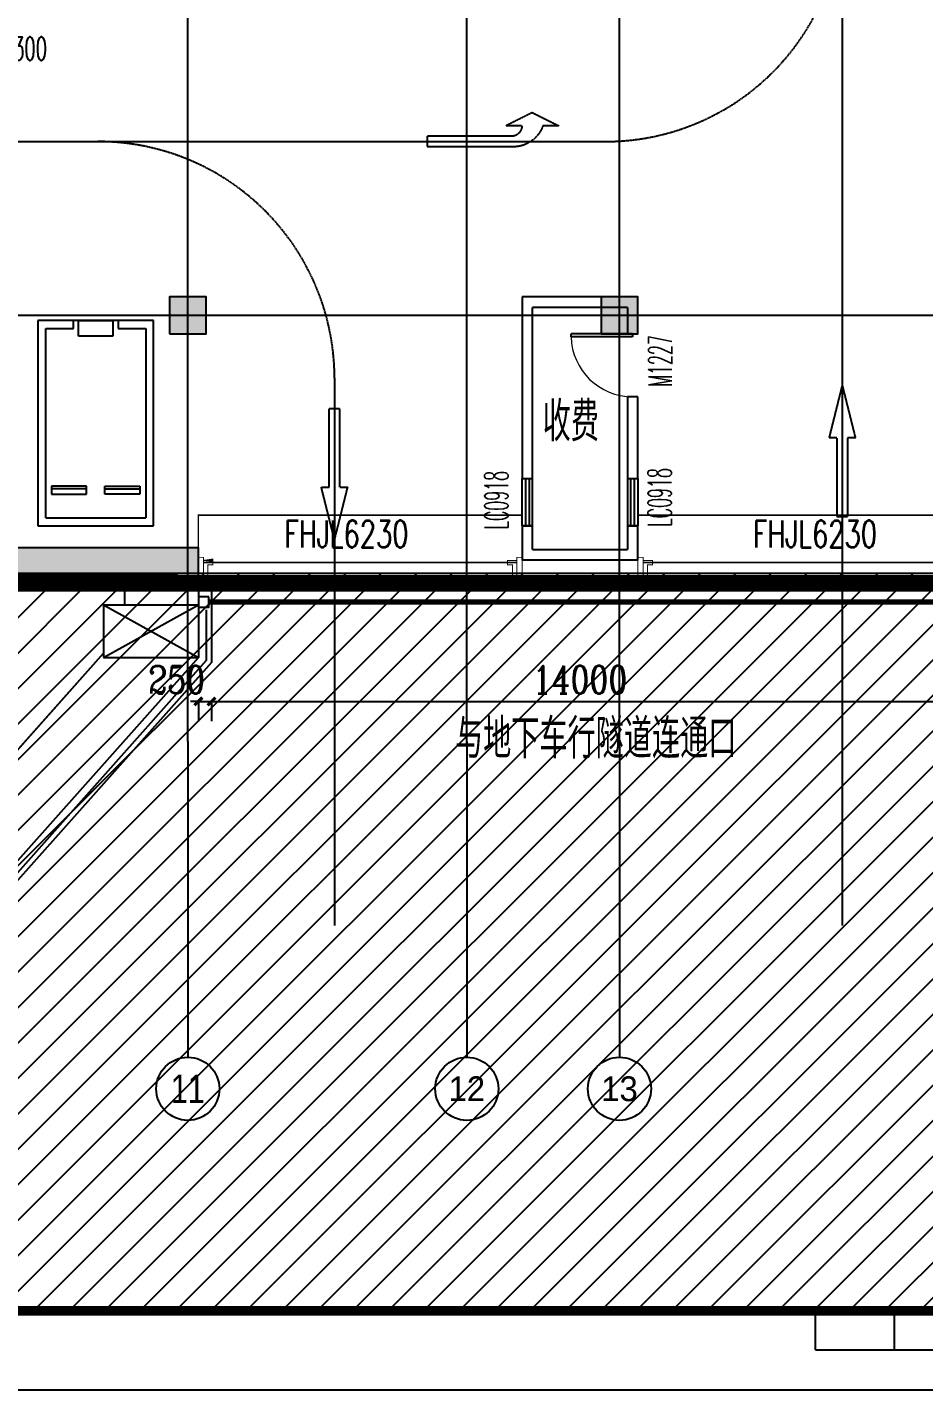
# Model space of a CAD drawing. Extents: x -12047294 to -5625356, y -1456591 to -622873.
# Drawn here: x -5759040 to -5742010, y -768694 to -742799 of the extents above; entities that cross this region are included whole.
import ezdxf
from ezdxf.enums import TextEntityAlignment as Align
from ezdxf.xclip import XClip

# ---------------------------------------------------------------- set-up
doc = ezdxf.new("R2010")
doc.units = 0
doc.header["$LTSCALE"] = 10
doc.header["$MEASUREMENT"] = 0
doc.header["$XCLIPFRAME"] = 2
for name, pattern in [('_虚线L', [0.375, 0.25, -0.125]), ('CONTINOUS', [0]), ('DASH', [0.35, 0.25, -0.1]), ('DASHDOT', [1, 0.5, -0.25, 0, -0.25]), ('DASHED', [0.75, 0.5, -0.25]), ('DOTE', [2.4200000000000004, 2, -0.2, 0.02, -0.2])]:
    doc.linetypes.add(name, pattern=pattern)
for name, color, linetype in [('A-15-PKNG-微型车位', 162, 'Continuous'), ('A-15-PKNG-普通车位', 162, 'Continuous'), ('A-COLUMN', 10, 'Continuous'), ('A-COLUMNH', 252, 'Continuous'), ('A-DECORATIVE_装饰板_', 191, 'Continuous'), ('A-DIM1', 104, 'Continuous'), ('A-DIMAXIS', 3, 'Continuous'), ('A-DOORWIN', 151, 'Continuous'), ('A-LINE_车行道边线_', 6, 'Continuous'), ('A-STRUCTURE_结构线_', 40, 'CONTINOUS'), ('A-TEXTDOOR', 181, 'Continuous'), ('A-TextRoom', 7, 'Continuous'), ('A-TEXTROOM-报建', 210, 'Continuous'), ('A-TK', 7, 'Continuous'), ('A-卷帘垂壁', 151, 'Continuous'), ('A-车行线', 144, 'DASH'), ('AXIS_TEXT', 7, 'Continuous'), ('A用地红线', 10, 'Continuous'), ('DOTE', 9, 'DOTE'), ('PUB_HATCH', 252, 'Continuous'), ('WALL', 2, 'Continuous'), ('WALL-外', 1, 'Continuous'), ('图框', 7, 'Continuous'), ('缘石边线', 21, 'Continuous'), ('防火分区', 201, 'Continuous')]:
    doc.layers.add(name, color=color, linetype=linetype)
doc.styles.add('_TCH_AXIS', font='tjromand.shx', dxfattribs={"bigfont": 'tjhts.shx'})
doc.styles.add('_TCH_DIM', font='tjromans.shx', dxfattribs={"width": 0.8, "bigfont": 'tjhztxt.shx'})
doc.styles.add('_TCH_WINDOW', font='tjromans.shx', dxfattribs={"width": 0.7, "height": 3.5, "bigfont": 'tjhztxt.shx'})
doc.styles.add('COMPLEX', font='COMPLEX')
doc.styles.add('DIM_FONT', font='romanc.shx', dxfattribs={"width": 0.8, "bigfont": 'hztxt.shx'})
doc.styles.add('TKZ1_tjhts.shx', font='tjromant.shx', dxfattribs={"bigfont": 'tjhts.shx'})
doc.styles.add('注解汉字', font='tjromans.shx', dxfattribs={"width": 0.75, "bigfont": 'tjhztxt.shx'})
doc.dimstyles.new('_TCH_ARCH&&150', dxfattribs={"dimscale": 1.5, "dimtxt": 350, "dimasz": 100, "dimexe": 250, "dimexo": 50, "dimgap": 100, "dimtad": 1, "dimdec": 0, "dimzin": 0, "dimdsep": 46, "dimtxsty": 'DIM_FONT', "dimblk": 'ARCHTICK', "dimcen": 0.09, "dimclrt": 7, "dimazin": 2, "dimtfac": 1, "dimtdec": 0, "dimtix": 1, "dimtmove": 2, "dimatfit": 3, "dimfxl": 10.5, "dimfxlon": 1, "dimtolj": 1, "dimtzin": 0, "dimarcsym": 0})

# ---------------------------------------------------------------- blocks, each defined once
blk = doc.blocks.new('dsadwq$56565')
at = {"layer": 'A-卷帘垂壁', "linetype": 'DASHED', "const_width": 29.99999999999999}
for points in [[(-5492062.408955197, -752933.5140301952), (-5492062.482166316, -752073.9043441274), (-5485912.463960703, -752073.1094685547), (-5485912.409049676, -752933.4997822667)], [(-5483712.408955084, -752933.5947247514), (-5483712.482166203, -752073.9850386837), (-5477562.463866225, -752073.2707904256), (-5477562.408955198, -752933.661104138)]]:
    blk.add_lwpolyline(points, dxfattribs=at)
at = {"layer": 'A-卷帘垂壁', "linetype": 'DASHED', "extrusion": (0, 3.91900882e-08, 0.9999999999999992), "const_width": 18}
for points in [[(-5492062.408956928, -752873.5140301998), (-5492062.408953455, -753373.514030197), (-5491962.408953456, -753373.514030198), (-5491962.408956927, -752873.514030198)], [(-5491962.408955193, -752933.514030199), (-5491787.408955192, -752933.5140301998), (-5491787.408955191, -753013.5140301998), (-5491882.408955192, -753013.5140301998), (-5491882.408955192, -753233.514030199), (-5491787.408955191, -753233.5140302038), (-5491787.408955192, -753313.5140302026), (-5491962.408955193, -753313.5140301998)], [(-5486012.40904967, -752933.4997783533), (-5486187.409049668, -752933.4997783533), (-5486187.409049668, -753013.4997783533), (-5486092.409049668, -753013.4997783544), (-5486092.409049668, -753233.4997783533), (-5486187.409049668, -753233.4997783523), (-5486187.409049668, -753313.4997783533), (-5486012.40904967, -753313.4997783541)], [(-5486012.409051405, -752873.4997783523), (-5486012.409047933, -753373.4997783515), (-5485912.409047933, -753373.4997783515), (-5485912.409051406, -752873.4997783515)], [(-5483712.408956815, -752873.5947247561), (-5483712.408953342, -753373.5947247532), (-5483612.408953344, -753373.5947247542), (-5483612.408956815, -752873.5947247543)], [(-5483612.40895508, -752933.5947247552), (-5483437.408955079, -752933.5947247562), (-5483437.408955079, -753013.5947247562), (-5483532.408955079, -753013.5947247562), (-5483532.408955079, -753233.5947247553), (-5483437.408955079, -753233.59472476), (-5483437.408955079, -753313.5947247591), (-5483612.40895508, -753313.5947247561)]]:
    blk.add_lwpolyline(points, close=True, dxfattribs=at)
at = {"layer": 'A-卷帘垂壁', "linetype": 'DASHED', "extrusion": (0, 3.91900882e-08, 0.9999999999999992), "const_width": 29.99999999999999}
for points in [[(-5491962.408956233, -752973.5140301998), (-5486012.40904967, -752973.4997785601)], [(-5483612.408956122, -752973.5947247562), (-5477662.408955191, -752973.6611004315)], [(-5491962.40895415, -753273.5140302007), (-5486012.40904967, -753273.4997783531)], [(-5483612.408954036, -753273.5947247571), (-5477662.408955191, -753273.6611002244)]]:
    blk.add_lwpolyline(points, dxfattribs=at)
at = {"layer": 'A-TEXTDOOR', "style": '_TCH_WINDOW', "width": 0.7058823529411766}
for p in [(-5490430.418349929, -752683.7501339634, -4.02088131186e-05), (-5481530.417318191, -752683.8308285197, -4.02088131186e-05)]:
    blk.add_text('FHJL6230', height=509.9999999999998, dxfattribs=at).set_placement(p)
blk = doc.blocks.new('sdEdsd###WE')
for p, q in [((2106710.65719501, 99212.22945224773, -100), (2106710.65719501, 101412.2294522486, -100)), ((2106710.65719501, 101412.2294522486, -100), (2110610.657195009, 101412.2294522477, -100)), ((2110460.65719501, 101262.2294537443, -100), (2106860.657192534, 101262.2294537425, -100)), ((2106860.657192534, 101262.2294537425, -100), (2106860.657192536, 100736.8659932026, -100)), ((2110460.657195009, 101262.2294537406, -100), (2110460.657192536, 99362.22945374064, -100)), ((2110610.657195009, 101412.2294522477, -100), (2110610.65719501, 99212.2294522468, -100)), ((2110610.657195009, 101262.2294537434, -100), (2110610.657192536, 99362.22945374159, -100)), ((2109860.657192535, 101152.2294537425, -100), (2110010.657192538, 101152.2294537453, -100)), ((2109860.657192537, 100487.2294537434, -100), (2109860.657192535, 101152.2294537425, -100)), ((2109910.657192535, 100487.2294537434, -100), (2109910.657192535, 101152.2294537434, -100)), ((2110010.657192538, 101152.2294537453, -100), (2110010.657192536, 100487.2294537425, -100)), ((2106860.657192536, 100736.8659932026, -100), (2106710.657195007, 100736.8659932036, -100)), ((2107010.657192537, 100636.8659932017, -100), (2106710.657192537, 100636.8659932036, -100)), ((2106710.657192537, 100636.8659932036, -100), (2106710.657192535, 99986.86599320172, -100)), ((2107010.657192536, 99986.86599320268, -100), (2107010.657192537, 100636.8659932017, -100)), ((2110010.657192536, 100487.2294537425, -100), (2109860.657192537, 100487.2294537434, -100)), ((2106710.657192535, 99986.86599320172, -100), (2107010.657192536, 99986.86599320268, -100)), ((2110010.657192534, 100136.5025326628, -100), (2109860.657192537, 100136.5025326637, -100)), ((2109860.657192537, 100136.5025326637, -100), (2109860.657192535, 99471.50253266096, -100)), ((2109910.657192534, 100136.5025326637, -100), (2109910.657192536, 99471.50253266188, -100)), ((2110010.657192535, 99471.50253266188, -100), (2110010.657192534, 100136.5025326628, -100)), ((2106710.657192537, 99886.86599320268, -100), (2106860.657192535, 99886.8659932008, -100)), ((2106860.657192535, 99886.8659932008, -100), (2106860.657192534, 99362.22945374435, -100)), ((2109860.657192535, 99471.50253266096, -100), (2110010.657192535, 99471.50253266188, -100)), ((2110610.65719501, 99212.2294522468, -100), (2106710.65719501, 99212.22945224773, -100)), ((2106860.657192534, 99362.22945374435, -100), (2110460.657192535, 99362.22945374344, -100))]:
    blk.add_line(p, q)
blk = doc.blocks.new('dFASDWA$Wfdf3')
at = {"layer": 'A-15-PKNG-微型车位', "xscale": -1, "rotation": 90}
blk.add_blockref('sdEdsd###WE', (2230272.886649326, 2093710.669062576), dxfattribs=at)
blk = doc.blocks.new('fdfADQW$#fdF3R')
at = {"layer": 'A-COLUMNH'}
blk.add_hatch(color=256, dxfattribs=at).paths.add_polyline_path([(10147558.65216165, -2168309.214997858), (10147403.57939267, -2168809.110053473), (10169057.80249566, -2168823.780416747), (10169457.8215581, -2168324.051308093)])
at = {"layer": 'PUB_HATCH'}
blk.add_hatch(color=256, dxfattribs=at).paths.add_polyline_path([(10169457.79541055, -2169009.654730249), (10169457.8215581, -2168324.051308093), (10169057.80249566, -2168823.780416747), (10169057.79541084, -2169009.639471814)])
at = {"layer": 'WALL-外'}
for p, q in [((10147558.65216165, -2168309.214997858), (10169457.8215581, -2168324.051308093)), ((10169457.79541055, -2169009.654730249), (10169457.8215581, -2168324.051308093)), ((10147403.57939267, -2168809.110053473), (10169057.80249566, -2168823.780416747)), ((10169057.79541084, -2169009.639471814), (10169057.80249566, -2168823.780416747)), ((10169057.79541084, -2169009.639471814), (10169457.79541055, -2169009.654730249))]:
    blk.add_line(p, q, dxfattribs=at)
blk = doc.blocks.new('A$C08C4793D')
at = {"layer": 'A-车行线', "ltscale": 2}
for p, q in [((-0.0001189498580061, 2499.999979668996), (249.999881050142, 2499.999979668996)), ((249.999881050142, 2499.999979668996), (249.999881050142, -2.03311210498e-05)), ((583.3332143834559, 2499.999979668996), (833.3332143834558, 2499.999979668996)), ((583.3332143834559, 2499.999979668996), (583.3332143834559, -2.03311210498e-05)), ((249.999881050142, -2.03311210498e-05), (583.3332143834559, -2.03311210498e-05))]:
    blk.add_line(p, q, dxfattribs=at)
for points in [[(416.6665477167698, 4166.666646335507), (-0.0001189498580061, 2499.999979668996)], [(416.6665477167698, 4166.666646335507), (833.3332143834558, 2499.999979668996)]]:
    blk.add_lwpolyline(points, dxfattribs=at)
blk = doc.blocks.new('A$C55541BB0')
at = {"layer": 'A-车行线', "ltscale": 2}
for p, q in [((666.6668395956513, 4166.666646335565), (666.6668395956513, 3666.666646335566)), ((0.0001729289069772, 2723.857604753459), (0.0001729289069772, -2.03311210498e-05)), ((333.3335062623955, 2666.666646335565), (333.3335062623955, -2.03311210498e-05)), ((666.6668395956513, 2999.999979668879), (666.6668395956513, 2499.999979668879)), ((333.3335062623955, -2.03311210498e-05), (0.0001729289069772, -2.03311210498e-05))]:
    blk.add_line(p, q, dxfattribs=at)
for points in [[(1083.333506262162, 3333.333313002251), (666.6668395956513, 4166.666646335565)], [(1083.333506262162, 3333.333313002251), (666.6668395956513, 2499.999979668879)]]:
    blk.add_lwpolyline(points, dxfattribs=at)
for centre, radius, start in [((1000.000172928907, 2723.857604753459), 1000, 109.4712206409873), ((666.6668395956513, 2666.666646335565), 333.3333333333334, 90)]:
    blk.add_arc(centre, radius, start, 180, dxfattribs=at)
blk = doc.blocks.new('dASDASEWQ%$555443')
at = {"layer": 'A-车行线', "ltscale": 5}
for p, q in [((2414327.706484835, 2250.419898723951), (2414327.706484843, -24500.14348432782)), ((2374691.637452584, -9598.097462370175), (2409827.706484837, -9598.0974623668)), ((2404684.585710247, -14098.09746268682), (2404684.585709873, -24500.1275374752))]:
    blk.add_line(p, q, dxfattribs=at)
for centre, start, end in [((2409827.706484837, -5098.097462366801), 270, 1.33402132e-08), ((2400184.585710249, -14098.09746236796), 359.9999999933298, 90)]:
    blk.add_arc(centre, 4500, start, end, dxfattribs=at)
at = {"layer": 'A-车行线', "extrusion": (0, 0, -1)}
for name, p, xscale, yscale, zscale, rotation in [('A$C55541BB0', (-2406443.085267664, -9698.098432481287, 100.1228399758808), 0.6000051700102623, 0.6000051700102623, -0.6000051700102623, 90), ('A$C08C4793D', (-2404434.583280924, -14669.72237877932, 100.0756035048192), 0.6000060000660611, 0.6000060000660611, -0.6000060000660611, 180.0000000000214)]:
    blk.add_blockref(name, p, dxfattribs=dict(at, xscale=xscale, yscale=yscale, zscale=zscale, rotation=rotation))
at = {"layer": 'A-车行线', "extrusion": (0, 0, -1), "xscale": 0.6000060000660609, "yscale": 0.6000060000660609, "zscale": -0.6000060000660609}
blk.add_blockref('A$C08C4793D', (-2414577.708913495, -16728.10112871777), dxfattribs=at)
blk = doc.blocks.new('FDFe23wdwd3234')
at = {"layer": 'A-DECORATIVE_装饰板_', "color": 156}
for p, q in [((34249.9983761767, -500.082356319297, 100), (34249.9983761767, -1462.026985809673, 100)), ((34249.9983761767, -1462.026985809673, 100), (29855.07684424985, -6400.140977438073, 100))]:
    blk.add_line(p, q, dxfattribs=at)
at = {"layer": 'A-LINE_车行道边线_', "color": 156}
for p, q in [((34349.99837617669, -1500.082423711661, 100), (29899.91188929882, -6500.179509665583, 100)), ((34349.99837617669, -1500.082423648331, 100), (29899.99829578493, -6500.082423648331, 100))]:
    blk.add_line(p, q, dxfattribs=at)
at = {"layer": 'A-LINE_车行道边线_', "color": 156, "elevation": 100}
for points in [[(34349.99837617669, -0.0948705230839551), (34349.99837617669, -1500.082423648331)], [(34349.99837617669, -0.0948705864138901), (34349.99837617669, -1500.082423711661)]]:
    blk.add_lwpolyline(points, dxfattribs=at)
at = {"layer": 'A-STRUCTURE_结构线_', "color": 156}
for p, q in [((32699.99831962679, -0.0948791061528027, 100), (32699.99831963424, -404.9438288179226, 100)), ((32699.99831962679, -0.0948791061528027, 100), (34099.99831962679, -0.0948791061528027, 100)), ((32699.99831964169, -0.0948791694827378, 100), (32699.99831964169, -404.9438288179226, 100)), ((32699.99831964169, -0.0948791694827378, 100), (34099.99831964169, -0.0948791694827378, 100)), ((34099.99831970129, -0.0948791061528027, 100), (34099.99831949268, -1404.943892566953, 100)), ((34099.99831970129, -0.0948791694827378, 100), (34099.99831949268, -1404.943892630283, 100)), ((32299.99837606493, -404.9438288179226, 100), (34099.99837606493, -404.9438288179226, 100)), ((32299.99837606493, -1404.943828817923, 100), (34099.99837606493, -404.9438288179226, 100)), ((32299.99837606493, -404.9438288179226, 100), (34099.99837617669, -1404.943828888703, 100)), ((32299.99837607238, -404.9438288812525, 100), (34099.99837607238, -404.9438288812525, 100)), ((32299.99837607238, -1404.943828881252, 100), (34099.99837607238, -404.9438288812525, 100)), ((32299.99837607238, -404.9438288812525, 100), (34099.99837617669, -1404.943828965071, 100)), ((34099.99837617669, -500.082356319297, 100), (34099.99837617669, -1404.943828944582, 100)), ((34099.99837617669, -500.0823562559672, 100), (34099.99837617669, -1404.943828881252, 100)), ((32299.9984134147, -1321.605892628897, 100), (29158.99520488176, -4850.822917117272, 100)), ((34099.99837617669, -1404.943828944582, 100), (29787.77283611987, -6250.140977454372, 100)), ((34099.99837617669, -1404.943828881252, 100), (29787.82494893018, -6250.082423646469, 100)), ((32299.99837606493, -1404.943828817923, 100), (34099.99831947033, -1404.943828817923, 100)), ((32299.99837607238, -1404.943828881252, 100), (34099.99831947033, -1404.943828881252, 100))]:
    blk.add_line(p, q, dxfattribs=at)
at = {"layer": 'A-STRUCTURE_结构线_', "color": 156, "elevation": 100}
for points in [[(32299.99837606493, -404.9438288179226), (32299.99837606493, -1404.943828817923)], [(32299.99837607238, -404.9438288812525), (32299.99837607238, -1404.943828881252)], [(32299.99841339979, -1321.605892565567), (29158.99520487431, -4850.822917053943), (27341.11432943586, -4850.082334047649)]]:
    blk.add_lwpolyline(points, dxfattribs=at)
at = {"layer": '缘石边线', "color": 156, "elevation": 100}
blk.add_lwpolyline([(34299.99825784656, -250.0953026567586), (34099.99825784656, -250.0953026567586), (34099.99825784656, -450.0953026567585), (34299.99825784656, -450.0953026567585)], close=True, dxfattribs=at)
at = {"layer": '防火分区', "color": 156, "linetype": '_虚线L', "const_width": 100}
blk.add_lwpolyline([(34299.99825784656, -348.9134050379507), (48399.99850125331, -350.1539467494004)], dxfattribs=at)
blk = doc.blocks.new('2015建筑类图框_A0')
at = {"const_width": 1.199999999999999}
blk.add_lwpolyline([(24.99999999999943, 831), (1178.999999999999, 830.9999999999995), (1178.999999999999, 9.999999999999543), (25, 10), (24.99999999999943, 831)], close=True, dxfattribs=at)
at = {"layer": '图框'}
for p, q in [((544.4999999999993, 5.054234962035478), (544.4999999999993, 10.05423496203548)), ((554.4999999999993, 5.054234962035478), (554.4999999999993, 10.05423496203548)), ((544.4999999999993, 5.054234962035478), (644.4999999999992, 5.054234962035478)), ((0, 0), (1188.999999999999, -4.547e-13))]:
    blk.add_line(p, q, dxfattribs=at)
at = {"style": 'TKZ1_tjhts.shx', "flags": 1}
for tag, p in [('CLIENT', (1138.999999998658, 392.8777875454475)), ('PROJETNAME', (1138.999999998659, 295.7170680904646)), ('SHEETTITLE', (1138.999999998659, 138.3064890712576))]:
    blk.add_attdef(tag, text='', height=5, dxfattribs=at).set_placement(p, align=Align.MIDDLE_CENTER)
at = {"style": 'TKZ1_tjhts.shx'}
for tag, height, p in [('SUB-PROJECT', 3.6, (1148.999999998994, 282.000002223841)), ('SPRONO', 3, (1168.852846214811, 271.4638001611211)), ('DISLIN', 3.6, (1129.113861318944, 125.0165517710425)), ('STAGE', 3.6, (1168.846431443478, 124.5911853885745)), ('REV', 3, (1168.42072034003, 115.0912753739271)), ('SHENO', 3, (1128.971955013341, 114.0987443765084))]:
    blk.add_attdef(tag, text='', height=height, dxfattribs=at).set_placement(p, align=Align.MIDDLE_CENTER)
at = {"style": 'TKZ1_tjhts.shx', "width": 0.6}
blk.add_attdef('PRONO', text='', height=3, dxfattribs=at).set_placement((1129.120276090275, 271.7709236738551), align=Align.MIDDLE_CENTER)
blk = doc.blocks.new('*U174')
at = {"layer": '图框'}
blk.add_blockref('2015建筑类图框_A0', (0, 0), dxfattribs=at)
blk = doc.blocks.new('_ArchTick')
at = {"color": 0, "linetype": 'ByBlock', "const_width": 0.4}
blk.add_lwpolyline([(-0.5, -0.5), (0.5, 0.5)], dxfattribs=at)
blk = doc.blocks.new('*D207')
at = {"layer": 'A-DIM1', "color": 0, "lineweight": -2, "transparency": 16777216}
for p, q in [((-5755789.661501117, -755596.1315307005), (-5755789.663083381, -755986.8815306973)), ((-5755539.661115993, -755596.1325430254), (-5755539.662698254, -755986.8825430224)), ((-5755789.661564895, -755611.8815307004), (-5755939.661564894, -755611.8809233061)), ((-5755789.661564895, -755611.8815307004), (-5755539.661179768, -755611.8825430253)), ((-5755539.661179768, -755611.8825430253), (-5755389.661179769, -755611.8831504193))]:
    blk.add_line(p, q, dxfattribs=at)
at = {"layer": 'Defpoints', "color": 0, "transparency": 16777216}
for p in [(-5755789.658189733, -754778.362979842), (-5755539.657804606, -754778.363992167), (-5755539.661179768, -755611.8825430253)]:
    blk.add_point(p, dxfattribs=at)
at = {"layer": 'A-DIM1', "color": 0, "lineweight": -2, "transparency": 16777216, "xscale": 150, "yscale": 150, "zscale": 150}
for p, rotation in [((-5755789.661564895, -755611.8815307004), 359.9997679925452), ((-5755539.661179768, -755611.8825430253), 179.999767992545)]:
    blk.add_blockref('_ArchTick', p, dxfattribs=dict(at, rotation=rotation))
at = {"layer": 'A-DIM1', "color": 7, "transparency": 16777216, "insert": (-5756201.352202246, -755199.3798636402), "char_height": 525, "attachment_point": 5, "rotation": 359.99976799254506, "style": 'DIM_FONT'}
blk.add_mtext('\\A1;250', dxfattribs=at)
blk = doc.blocks.new('*D208')
at = {"layer": 'A-DIM1', "color": 0, "lineweight": -2, "transparency": 16777216}
for p, q in [((-5755539.661115993, -755596.1325430252), (-5755539.662698254, -755986.882543022)), ((-5741539.661115822, -755596.189233143), (-5741539.662698084, -755986.9392331399)), ((-5755539.661179768, -755611.882543025), (-5741539.661179597, -755611.939233143))]:
    blk.add_line(p, q, dxfattribs=at)
at = {"layer": 'Defpoints', "color": 0, "transparency": 16777216}
for p in [(-5755539.657804607, -754778.363992167), (-5741539.657804438, -754778.4206822849), (-5741539.661179597, -755611.939233143)]:
    blk.add_point(p, dxfattribs=at)
at = {"layer": 'A-DIM1', "color": 0, "lineweight": -2, "transparency": 16777216, "xscale": 150, "yscale": 150, "zscale": 150}
for p, rotation in [((-5755539.661179768, -755611.882543025), 179.9997679925364), ((-5741539.661179597, -755611.939233143), 359.9997679925364)]:
    blk.add_blockref('_ArchTick', p, dxfattribs=dict(at, rotation=rotation))
at = {"layer": 'A-DIM1', "color": 7, "transparency": 16777216, "insert": (-5748539.65950935, -755199.4108880874), "char_height": 525, "attachment_point": 5, "rotation": 359.99976799253636, "style": 'DIM_FONT'}
blk.add_mtext('\\A1;14000', dxfattribs=at)
blk = doc.blocks.new('$DorLib2D$00000001')
for p, q in [((0.45, 0.975), (0.5000000000000002, 0.975)), ((0.45, 0), (0.45, 0.975)), ((0.5, 0), (0.5, 0.975)), ((0.5, 0), (0.45, 0))]:
    blk.add_line(p, q)
at = {"lineweight": 13}
blk.add_arc((0.475, 0), 0.975, 91.46928358135379, 180, dxfattribs=at)
blk = doc.blocks.new('$TCHSYS$WIN2D')
for p, q in [((-0.5, 0.5), (0.5, 0.5)), ((-0.5, 0.5), (-0.5, -0.5)), ((0.5, 0.5), (0.4999999999999999, -0.5)), ((0.5, 0.1666666666666666), (-0.5, 0.1666666666666666)), ((0.5, -0.1666666666666667), (-0.5, -0.1666666666666667)), ((-0.5, -0.5), (0.5, -0.5))]:
    blk.add_line(p, q)
blk = doc.blocks.new('_FZH')
blk.add_lwpolyline([(-0.5, -0.5), (0.5, -0.5), (0.5, 0.5), (-0.5, 0.5)], close=True)
at = {"layer": 'PUB_HATCH'}
blk.add_solid([(-0.5, -0.5), (0.5, -0.5), (-0.5, 0.5), (0.5, 0.5)], dxfattribs=at)
blk = doc.blocks.new('_AXISO')
blk.add_circle((0, 0), 0.5)
at = {"layer": 'AXIS_TEXT', "style": 'COMPLEX', "width": 1.041666666666666}
blk.add_attdef('A', text='', height=0.56, dxfattribs=at).set_placement((-0.25, -0.28), (0.25, -0.28), align=Align.FIT)

msp = doc.modelspace()

# ---------------------------------------------------------------- hatches: boundary and pattern name
at = {"layer": 'A-TEXTROOM-报建'}
h = msp.add_hatch(dxfattribs=at)
h.set_pattern_fill('ANSI31', color=156, scale=300)
h.set_pattern_definition([(45, (6459.619394076987, 6.519258000000002e-09), (-336.7596045400932, 336.7596045400933), [])])
edge = h.paths.add_edge_path(flags=16)
edge.add_arc((-5789890.132327908, -733372.8536264246), 19800.26091907911, 180.000016833296, 210.3318238795437)
edge.add_line((-5806980.038232072, -743372.1260324741), (-5798690.907261609, -743374.9611157838))
edge.add_arc((-5798679.070719592, -768353.958319008), 24979.00000765464, 71.82958844638591, 90.02715016320337, ccw=False)
edge.add_arc((-5798679.070721, -768353.9583170724), 24979.00000625385, 46.40636196379961, 71.82958844193843, ccw=False)
edge.add_arc((-5761511.422679141, -729209.4340286279), 29000.00000031417, 226.5507286022982, 235.7234438162405)
edge.add_line((-5777843.874263518, -753172.9693534138), (-5734626.487033113, -753172.359811897))
edge.add_line((-5734626.487033113, -753172.359811897), (-5734626.636527522, -742572.9868038807))
edge.add_line((-5734626.636527522, -742572.9868038807), (-5724090.313392124, -742573.2344917456))
edge.add_line((-5724090.313392124, -742573.2344917456), (-5724090.313392124, -706872.9591507564))
edge.add_line((-5724090.313392124, -706872.9591507564), (-5715090.371727741, -706872.9591508756))
edge.add_line((-5715090.371727741, -706872.9591508756), (-5715090.371727741, -697848.8849369201))
edge.add_arc((-5806750.55763579, -701974.8211650274), 91753.00011692576, 2.577337801971878, 4.963321135910387)
edge.add_arc((-5757072.824562837, -697881.7616733047), 41907.99999741253, 5.264520637321024, 17.98610178371848)
edge.add_arc((-5817479.256922604, -718426.1172133742), 105710.0000022338, 18.46725138437174, 21.43718532617446)
edge.add_arc((-5747881.983786687, -689052.1980597104), 30251.99999639568, 17.8262185800344, 40.55904766200953)
edge.add_arc((-5746701.096957909, -686704.3251357946), 27846.71451721909, 38.46829706095653, 72.8207540943742)
edge.add_arc((-5793741.701094583, -821555.8156701587), 170652.4493144849, 71.10420003610355, 72.75697790007004)
edge.add_line((-5743156.003848745, -658573.1610986205), (-5782091.305972605, -658573.1610986205))
edge.add_line((-5782091.305972605, -658573.1610986205), (-5782091.305972605, -664172.8504494192))
edge.add_line((-5782091.305972605, -664172.8504494192), (-5804290.405290081, -664172.8502521688))
edge.add_line((-5804290.405290081, -664172.8502521688), (-5804290.407255813, -680572.7724047886))
edge.add_line((-5804290.407255813, -680572.7724047886), (-5809690.40989393, -680572.771757445))
edge.add_line((-5809690.40989393, -680572.771757445), (-5809690.393246985, -733372.8594436708))
h.paths.add_polyline_path([(-5821993.283692228, -644043.684593948), (-5678940.272968142, -644043.684593948), (-5678940.272968142, -767193.6845939481), (-5821993.283692228, -767193.6845939481)])

# ---------------------------------------------------------------- linework, layer by layer
at = {"layer": 'A-DIMAXIS'}
for p, q in [((-5755989.659221398, -756373.5585566909), (-5755989.659221398, -762373.5585566908)), ((-5750689.659221242, -756373.5585566915), (-5750689.659221242, -762373.5585566915)), ((-5747789.659221402, -756373.558556692), (-5747789.659221405, -762373.558556692))]:
    msp.add_line(p, q, dxfattribs=at)
at = {"layer": 'A-TEXTROOM-报建', "color": 156, "elevation": -200}
msp.add_lwpolyline([(-5821993.283692228, -644043.684593948), (-5678940.272968142, -644043.684593948), (-5678940.272968142, -767193.6845939481), (-5821993.283692228, -767193.6845939481)], close=True, dxfattribs=at)
at = {"layer": 'A-TEXTROOM-报建', "color": 156}
msp.add_lwpolyline([(-5809690.393246985, -733372.8594436708, 0.1331256542627177), (-5806980.038232072, -743372.1260324741), (-5798690.907261609, -743374.9611157838, -0.0795691308475972), (-5790889.512039929, -744620.5806209544, -0.1113870150094004), (-5781455.072801962, -750262.956769413, 0.0400449051483719), (-5777843.874263518, -753172.9693534138), (-5734626.487033113, -753172.359811897), (-5734626.636527522, -742572.9868038807), (-5724090.313392124, -742573.2344917456), (-5724090.313392124, -706872.9591507564), (-5715090.371727741, -706872.9591508756), (-5715090.371727741, -697848.8849369201, 0.0104111924108133), (-5715341.604827343, -694036.5356499018, 0.0555654500258358), (-5717212.807907319, -684941.1459226931, 0.0129595069009908), (-5719082.400257989, -679791.1240207318, 0.0995172697532255), (-5724898.442565002, -669381.3989734264, 0.1510235975209565), (-5738476.235587565, -660099.9802868391, 0.0072117289036897), (-5743156.003848745, -658573.1610986205), (-5782091.305972605, -658573.1610986205), (-5782091.305972605, -664172.8504494192), (-5804290.405290081, -664172.8502521688), (-5804290.407255813, -680572.7724047886), (-5809690.40989393, -680572.771757445)], format="xyb", close=True, dxfattribs=at)
at = {"layer": 'A用地红线', "color": 14, "linetype": 'DASHDOT', "ltscale": 3, "const_width": 300, "elevation": -100}
msp.add_lwpolyline([(-5809890.251987768, -666374.4443311149, -0.414268526685015), (-5801889.636535033, -658373.5586065404), (-5734890.40551707, -658373.6019771376, -0.4142223235686626), (-5714889.65922141, -678373.4539170021), (-5714890.421004018, -745373.9030828082, -0.3336181910775695), (-5720657.685871593, -753056.6549300903, -0.0708226070285111), (-5722890.318044736, -753373.5706595313), (-5789889.549062682, -753373.5272889341, -0.4142223235686626), (-5809890.295358344, -733373.675349077), (-5809890.252036788, -666373.5534101481)], format="xyb", close=True, dxfattribs=at)
at = {"layer": 'DOTE', "linetype": 'DOTE'}
msp.add_line((-5750689.659221245, -756448.5585566969), (-5750689.659221225, -655372.8060850857), dxfattribs=at)
at = {"layer": 'DOTE'}
for p, q in [((-5755989.659221388, -756373.5585566856), (-5755989.659221387, -721473.4332681283)), ((-5747789.659221402, -756373.5585566873), (-5747789.659221395, -721473.4332681278)), ((-5812892.339411288, -748273.4332680887), (-5711892.740710857, -748273.4332680855)), ((-5812892.339411296, -753223.4332680905), (-5711892.740710855, -753223.4332680835))]:
    msp.add_line(p, q, dxfattribs=at)
at = {"layer": 'WALL'}
for p, q in [((-5747439.65922144, -747923.4332682622), (-5749639.659221412, -747923.4332682622)), ((-5749639.659221412, -747923.4332682622), (-5749639.658548538, -751373.4332876069)), ((-5747439.659085008, -748623.4332485446), (-5747439.65922144, -747923.4332682622)), ((-5747639.659182368, -748123.433268018), (-5749439.659182369, -748123.433268018)), ((-5749439.658548586, -751373.4332485999), (-5749439.659182369, -748123.433268018)), ((-5747639.659182368, -748123.433268018), (-5747639.659084773, -748623.4332875515)), ((-5747639.659084773, -748623.4332875515), (-5747439.659085008, -748623.4332485446)), ((-5747439.658850965, -749823.433249155), (-5747639.658850729, -749823.433288162)), ((-5747639.658850729, -749823.433288162), (-5747639.658548425, -751373.4332875515)), ((-5747439.658548662, -751373.4332485446), (-5747439.658850965, -749823.433249155)), ((-5749639.658548538, -751373.4332876069), (-5749439.658548586, -751373.4332485999)), ((-5747639.658548425, -751373.4332875515), (-5747439.658548662, -751373.4332485446)), ((-5749439.658373055, -752273.4332485996), (-5749639.658373007, -752273.4332876066)), ((-5749639.658373007, -752273.4332876066), (-5749639.658246223, -752923.4997785921)), ((-5749439.658285195, -752723.4997783481), (-5749439.658373055, -752273.4332485996)), ((-5747439.65837313, -752273.4332485446), (-5747639.658372894, -752273.4332875515)), ((-5747639.658372894, -752273.4332875515), (-5747639.658285192, -752723.499778348)), ((-5747439.658246253, -752923.4997785921), (-5747439.65837313, -752273.4332485446)), ((-5749439.658285195, -752723.4997783481), (-5747639.658285192, -752723.499778348)), ((-5749639.658246223, -752923.4997785921), (-5747439.658246253, -752923.4997785921))]:
    msp.add_line(p, q, dxfattribs=at)

# ---------------------------------------------------------------- block references
ref = msp.add_blockref('FDFe23wdwd3234', (-5789889.656566023, -753373.4191510241, -100))
XClip(ref).set_block_clipping_path([(-32103.6271261964, -13820.265442928998), (110949.38359788712, 109329.73455707124)])
for name, p in [('fdfADQW$#fdF3R', (-15925247.4536568, 1415636.140700057, -100)), ('dsadwq$56565', (-263727.249292789, 3.608875e-09))]:
    msp.add_blockref(name, p)
at = {"layer": 'A-15-PKNG-普通车位'}
msp.add_blockref('dFASDWA$Wfdf3', (-7887700.316416391, -735373.4310191657), dxfattribs=at)
at = {"layer": 'A-COLUMN', "xscale": 700, "yscale": 700, "zscale": 700}
for p in [(-5755989.659221387, -748273.4332680891), (-5747789.65922139, -748273.4332680891)]:
    msp.add_blockref('_FZH', p, dxfattribs=at)
at = {"layer": 'A-DIMAXIS'}
ref = msp.add_blockref('_AXISO', (-5755989.659221398, -762973.5585566908), dxfattribs=dict(at, xscale=1200, yscale=1200, zscale=1200))
ref.add_attrib('A', '11', dxfattribs={"height": 540.2813525955496, "style": '_TCH_AXIS', "width": 1.190476190475344}).set_placement((-5756311.255264607, -763243.6992329888), (-5755668.063178185, -763243.6992329888), align=Align.FIT)
ref = msp.add_blockref('_AXISO', (-5750689.659221242, -762973.5585566915), dxfattribs=dict(at, xscale=1200, yscale=1200, zscale=1200))
ref.add_attrib('A', '12', dxfattribs={"height": 471.1124419423926, "style": '_TCH_AXIS', "width": 1.033333333332154}).set_placement((-5751037.385071248, -763209.1147776627), (-5750341.933371237, -763209.1147776627), align=Align.FIT)
ref = msp.add_blockref('_AXISO', (-5747789.659221405, -762973.5585566919), dxfattribs=dict(at, xscale=1200, yscale=1200, zscale=1200))
ref.add_attrib('A', '13', dxfattribs={"height": 471.1124419423926, "style": '_TCH_AXIS', "width": 1.033333333332154}).set_placement((-5748137.38507141, -763209.1147776631), (-5747441.933371399, -763209.1147776631), align=Align.FIT)
at = {"layer": 'A-DOORWIN'}
ref = msp.add_blockref('$DorLib2D$00000001', (-5747539.658967845, -749223.433268175), dxfattribs=dict(at, xscale=1200, yscale=1200, zscale=1200, rotation=90.0000111746861))
ref.add_attrib('A', 'M1227', (-5746793.978365531, -749634.7505323497), dxfattribs={"layer": 'A-TEXTDOOR', "height": 446.25, "rotation": 90.00001117468607, "style": '_TCH_WINDOW', "width": 0.4941176470588236})
ref = msp.add_blockref('$TCHSYS$WIN2D', (-5749539.658460755, -751823.4332681119), dxfattribs=dict(at, xscale=-900.0000000000001, yscale=-200, zscale=-900.0000000000001, rotation=270.000011174675))
ref.add_attrib('A', 'LC0918', (-5749905.892079921, -752346.3128464047), dxfattribs={"layer": 'A-TEXTDOOR', "height": 446.25, "rotation": 90.00001117467494, "style": '_TCH_WINDOW', "width": 0.4941176470588236})
ref = msp.add_blockref('$TCHSYS$WIN2D', (-5747539.658460754, -751823.4332681174), dxfattribs=dict(at, xscale=-900.0000000000001, yscale=200, zscale=-900.0000000000001, rotation=90.00001117468605))
ref.add_attrib('A', 'LC0918', (-5746804.034110105, -752294.115916908), dxfattribs={"layer": 'A-TEXTDOOR', "height": 446.25, "rotation": 90.00001117468607, "style": '_TCH_WINDOW', "width": 0.4941176470588236})
at = {"layer": 'A-车行线'}
msp.add_blockref('dASDASEWQ%$555443', (-8157887.185103263, -735373.4310191653), dxfattribs=at)
at = {"layer": '图框', "xscale": 150, "yscale": 150, "zscale": 150}
msp.add_blockref('*U174', (-5825743.283692228, -768693.6845939562, -200), dxfattribs=at)

# ---------------------------------------------------------------- texts
at = {"layer": 'A-TextRoom', "style": '注解汉字', "width": 0.75}
for s, p in [('收费', (-5749248.283429452, -750668.5644440466)), ('与地下车行隧道连通口', (-5750913.852476588, -756694.3517223952))]:
    msp.add_text(s, height=750, dxfattribs=at).set_placement(p)
at = {"layer": 'A-TK', "style": '_TCH_DIM', "width": 0.5647058823529412}
msp.add_text('300', height=446.25, dxfattribs=at).set_placement((-5759311.928080837, -743429.0959704703))

# ---------------------------------------------------------------- dimensions: what is measured, and where the dimension line sits
at = {"layer": 'A-DIM1'}
dim = msp.add_linear_dim(base=(-5755539.661179768, -755611.8825430253), p1=(-5755789.658189733, -754778.362979842), p2=(-5755539.657804607, -754778.3639921672), angle=359.99976799251834, dimstyle='_TCH_ARCH&&150', dxfattribs=at)
dim.commit()
dim.dimension.update_dxf_attribs({"geometry": '*D207', "text_midpoint": (-5756201.352202246, -755199.3798636402), "dimtype": 161})
dim = msp.add_aligned_dim(p1=(-5755539.657804607, -754778.3639921672), p2=(-5741539.657804438, -754778.4206822849), distance=-833.518550864968, dimstyle='_TCH_ARCH&&150', dxfattribs=at)
dim.commit()
dim.dimension.update_dxf_attribs({"geometry": '*D208', "text_midpoint": (-5748539.65950935, -755199.4108880874)})

doc.saveas('drawing.dxf')
